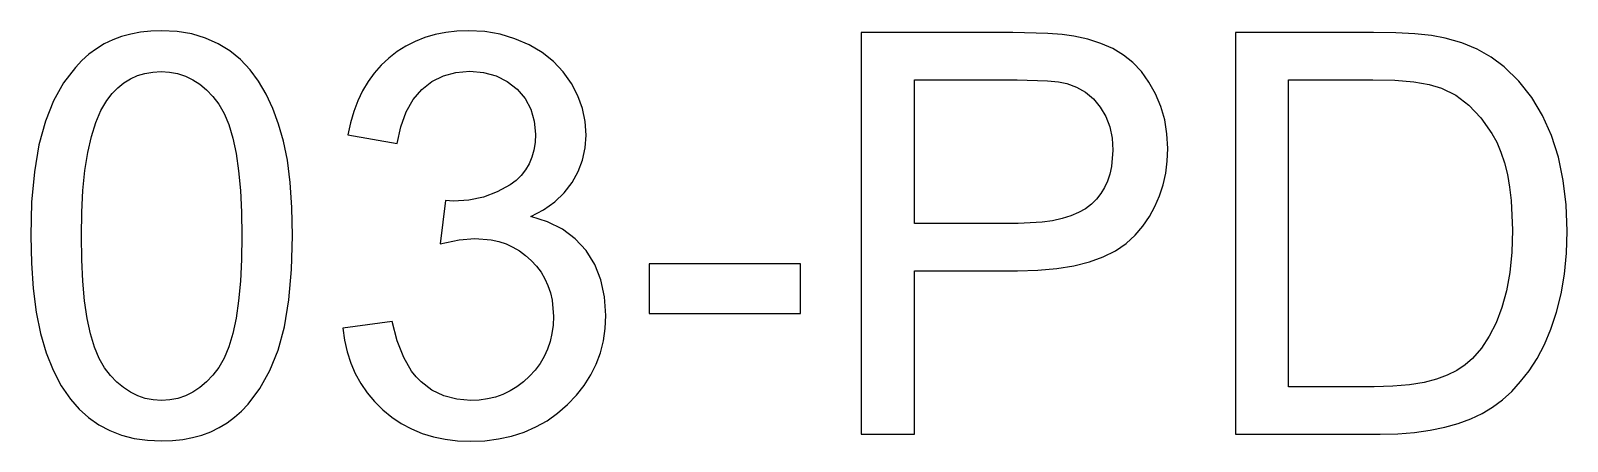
# Model space of a CAD drawing. Header units: millimetres. Extents: x -4.12 to 4.12, y -1.1 to 1.1.
import ezdxf

# ---------------------------------------------------------------- set-up
doc = ezdxf.new("R2010")
doc.units = ezdxf.units.MM
doc.layers.add('LASER_MARK', color=7, linetype='Continuous')

msp = doc.modelspace()

# ---------------------------------------------------------------- linework, layer by layer
at = {"layer": 'LASER_MARK'}
for points in [[(-4.0417, 0.6146), (-4.076, 0.4889), (-4.1006, 0.3446), (-4.1153, 0.1816), (-4.1202, 0), (-4.1169, -0.1464), (-4.1069, -0.2822), (-4.0903, -0.4074), (-4.067, -0.5221), (-4.037, -0.6262), (-4.0004, -0.7198), (-3.9572, -0.8028), (-3.9073, -0.8753), (-3.8608, -0.9276), (-3.8101, -0.973), (-3.7552, -1.0113), (-3.6962, -1.0427), (-3.6329, -1.0671), (-3.5655, -1.0846), (-3.494, -1.095), (-3.4182, -1.0985), (-3.3604, -1.0965), (-3.3051, -1.0906), (-3.2524, -1.0807), (-3.2022, -1.0668), (-3.1545, -1.0489), (-3.1094, -1.0271), (-3.0668, -1.0013), (-3.0268, -0.9715), (-2.9893, -0.9381), (-2.9542, -0.9014), (-2.8912, -0.818), (-2.8378, -0.7215), (-2.7941, -0.6117), (-2.76, -0.4862), (-2.7357, -0.3424), (-2.7211, -0.1803), (-2.7162, 0), (-2.7193, 0.1519), (-2.7283, 0.2873), (-2.7435, 0.4063), (-2.7647, 0.5089), (-2.7912, 0.5997), (-2.8223, 0.6833), (-2.858, 0.7597), (-2.8983, 0.829), (-2.9438, 0.8909), (-2.9949, 0.9451), (-3.0517, 0.9915), (-3.1142, 1.0302), (-3.1822, 1.0608), (-3.2556, 1.0826), (-3.3342, 1.0956), (-3.4182, 1.1), (-3.4757, 1.098), (-3.5307, 1.0921), (-3.5832, 1.0822), (-3.6332, 1.0684), (-3.6807, 1.0507), (-3.7257, 1.029), (-3.7682, 1.0033), (-3.8081, 0.9737), (-3.8457, 0.9405), (-3.8808, 0.9039), (-3.944, 0.8208), (-3.9976, 0.7244)], [(-2.1816, -0.4582), (-2.446, -0.4935), (-2.4369, -0.5591), (-2.4227, -0.6216), (-2.4036, -0.681), (-2.3794, -0.7372), (-2.3501, -0.7904), (-2.3159, -0.8404), (-2.2766, -0.8873), (-2.2323, -0.9311), (-2.184, -0.9707), (-2.1327, -1.005), (-2.0783, -1.034), (-2.021, -1.0578), (-1.9607, -1.0762), (-1.8973, -1.0894), (-1.831, -1.0974), (-1.7616, -1.1), (-1.6847, -1.0969), (-1.6113, -1.0877), (-1.5412, -1.0724), (-1.4745, -1.051), (-1.4112, -1.0234), (-1.3513, -0.9897), (-1.2948, -0.9499), (-1.2417, -0.9039), (-1.1935, -0.8536), (-1.1518, -0.8005), (-1.1164, -0.7448), (-1.0875, -0.6864), (-1.065, -0.6253), (-1.049, -0.5615), (-1.0393, -0.4951), (-1.0361, -0.4259), (-1.0427, -0.326), (-1.0626, -0.2348), (-1.0956, -0.1523), (-1.1419, -0.0786), (-1.2001, -0.0151), (-1.2689, 0.0365), (-1.3484, 0.0763), (-1.4385, 0.1043), (-1.3696, 0.141), (-1.3096, 0.1836), (-1.2587, 0.232), (-1.2168, 0.2864), (-1.184, 0.3452), (-1.1606, 0.4072), (-1.1465, 0.4723), (-1.1419, 0.5405), (-1.1468, 0.6129), (-1.1615, 0.6833), (-1.1861, 0.7517), (-1.2204, 0.818), (-1.2641, 0.8799), (-1.3164, 0.935), (-1.3775, 0.9831), (-1.4473, 1.0244), (-1.5232, 1.0575), (-1.6026, 1.0811), (-1.6855, 1.0953), (-1.7719, 1.1), (-1.8345, 1.0977), (-1.8944, 1.0909), (-1.9518, 1.0795), (-2.0065, 1.0635), (-2.0586, 1.0429), (-2.1081, 1.0178), (-2.155, 0.9881), (-2.1993, 0.9539), (-2.2403, 0.9155), (-2.2775, 0.8733), (-2.3108, 0.8274), (-2.3403, 0.7778), (-2.3659, 0.7245), (-2.3876, 0.6674), (-2.4055, 0.6065), (-2.4196, 0.5419), (-2.1552, 0.4949), (-2.1359, 0.5858), (-2.1075, 0.6646), (-2.0698, 0.7312), (-2.023, 0.7857), (-1.9684, 0.8281), (-1.9074, 0.8584), (-1.8399, 0.8766), (-1.766, 0.8826), (-1.6918, 0.8767), (-1.6247, 0.8588), (-1.5647, 0.8289), (-1.5119, 0.7872), (-1.4689, 0.7363), (-1.4382, 0.6792), (-1.4197, 0.6159), (-1.4136, 0.5463), (-1.4157, 0.5019), (-1.422, 0.4605), (-1.4326, 0.4221), (-1.4473, 0.3866), (-1.4663, 0.3541), (-1.4896, 0.3247), (-1.517, 0.2982), (-1.5487, 0.2746), (-1.6183, 0.2361), (-1.6922, 0.2085), (-1.7703, 0.192), (-1.8527, 0.1865), (-1.8953, 0.1895), (-1.9246, -0.0426), (-1.8222, -0.0206), (-1.7381, -0.0132), (-1.6504, -0.0206), (-1.6095, -0.0298), (-1.5707, -0.0428), (-1.5339, -0.0594), (-1.4991, -0.0797), (-1.4663, -0.1037), (-1.4356, -0.1314), (-1.4077, -0.162), (-1.3835, -0.1945), (-1.3631, -0.2291), (-1.3464, -0.2656), (-1.3334, -0.3042), (-1.3241, -0.3447), (-1.3166, -0.4318), (-1.3186, -0.4785), (-1.3247, -0.5234), (-1.3347, -0.5663), (-1.3487, -0.6073), (-1.3668, -0.6463), (-1.3889, -0.6835), (-1.415, -0.7187), (-1.4451, -0.7519), (-1.4782, -0.7822), (-1.513, -0.8085), (-1.5497, -0.8307), (-1.5881, -0.8489), (-1.6284, -0.863), (-1.6705, -0.8731), (-1.7144, -0.8792), (-1.7601, -0.8812), (-1.8357, -0.875), (-1.9054, -0.8564), (-1.969, -0.8254), (-2.0267, -0.782), (-2.0531, -0.7553), (-2.0774, -0.7246), (-2.1201, -0.6515), (-2.1549, -0.5627)], [(0.3341, -1.0618), (0.619, -1.0618), (0.619, -0.1865), (1.1712, -0.1865), (1.281, -0.1835), (1.382, -0.1746), (1.4741, -0.1598), (1.5575, -0.139), (1.632, -0.1122), (1.6977, -0.0795), (1.7546, -0.0409), (1.8027, 0.0037), (1.8437, 0.0525), (1.8792, 0.104), (1.9092, 0.1582), (1.9338, 0.215), (1.9529, 0.2744), (1.9666, 0.3365), (1.9748, 0.4012), (1.9775, 0.4685), (1.9734, 0.5469), (1.9612, 0.622), (1.9407, 0.6937), (1.9121, 0.7622), (1.8769, 0.8253), (1.8363, 0.881), (1.7906, 0.9292), (1.7396, 0.97), (1.6828, 1.0041), (1.6195, 1.0323), (1.5499, 1.0544), (1.4738, 1.0706), (1.4109, 1.0796), (1.3353, 1.086), (1.1463, 1.0912), (0.3341, 1.0912)], [(2.3403, -1.0618), (3.1172, -1.0618), (3.212, -1.0595), (3.3013, -1.0526), (3.385, -1.0412), (3.463, -1.0251), (3.5355, -1.0046), (3.6025, -0.9798), (3.664, -0.9506), (3.72, -0.9172), (3.7722, -0.8782), (3.8223, -0.8327), (3.8702, -0.7806), (3.9161, -0.7218), (3.9589, -0.6557), (3.9976, -0.5814), (4.0323, -0.4989), (4.063, -0.4083), (4.088, -0.3101), (4.1059, -0.2049), (4.1166, -0.0927), (4.1202, 0.0264), (4.1149, 0.1664), (4.0991, 0.2983), (4.0727, 0.4223), (4.0358, 0.5383), (3.9882, 0.6452), (3.9299, 0.7422), (3.8608, 0.8292), (3.781, 0.9061), (3.7122, 0.9576), (3.6367, 1.0005), (3.5543, 1.0347), (3.4652, 1.0603), (3.3917, 1.0738), (3.3033, 1.0835), (3.2, 1.0893), (3.0819, 1.0912), (2.3403, 1.0912)], [(-3.7244, -0.7057), (-3.7535, -0.6563), (-3.7787, -0.5958), (-3.8001, -0.5242), (-3.8175, -0.4415), (-3.8311, -0.3478), (-3.8408, -0.2429), (-3.8466, -0.127), (-3.8485, 0), (-3.8464, 0.1273), (-3.84, 0.2443), (-3.8293, 0.3507), (-3.8144, 0.4468), (-3.7952, 0.5325), (-3.7717, 0.6077), (-3.744, 0.6726), (-3.7119, 0.727), (-3.6836, 0.7631), (-3.653, 0.7944), (-3.6201, 0.8209), (-3.5849, 0.8426), (-3.5474, 0.8595), (-3.5076, 0.8715), (-3.4655, 0.8788), (-3.4212, 0.8812), (-3.3759, 0.8784), (-3.3324, 0.8703), (-3.2909, 0.8566), (-3.2514, 0.8375), (-3.2137, 0.8129), (-3.1779, 0.7829), (-3.144, 0.7474), (-3.112, 0.7064), (-3.0829, 0.6571), (-3.0577, 0.5967), (-3.0364, 0.5251), (-3.0189, 0.4424), (-3.0054, 0.3485), (-2.9957, 0.2435), (-2.9899, 0.1273), (-2.9879, 0), (-2.9899, -0.1267), (-2.9957, -0.2423), (-3.0054, -0.347), (-3.0189, -0.4406), (-3.0364, -0.5232), (-3.0577, -0.5948), (-3.0829, -0.6554), (-3.112, -0.7049), (-3.1439, -0.7462), (-3.1777, -0.782), (-3.2132, -0.8123), (-3.2506, -0.8371), (-3.2898, -0.8564), (-3.3308, -0.8702), (-3.3736, -0.8784), (-3.4182, -0.8812), (-3.4628, -0.8784), (-3.5057, -0.8702), (-3.5466, -0.8565), (-3.5858, -0.8373), (-3.6232, -0.8126), (-3.6588, -0.7825), (-3.6925, -0.7468)], [(0.619, 0.0676), (0.619, 0.8371), (1.1698, 0.8371), (1.3331, 0.8323), (1.392, 0.8264), (1.4356, 0.818), (1.4887, 0.7985), (1.5364, 0.7708), (1.5786, 0.735), (1.6155, 0.691), (1.6454, 0.6405), (1.6667, 0.5851), (1.6795, 0.5248), (1.6838, 0.4597), (1.6765, 0.3717), (1.6675, 0.3316), (1.6548, 0.2941), (1.6385, 0.2592), (1.6185, 0.227), (1.5949, 0.1974), (1.5678, 0.1704), (1.5363, 0.1463), (1.4997, 0.1254), (1.4582, 0.1077), (1.4117, 0.0933), (1.3602, 0.082), (1.3037, 0.074), (1.1756, 0.0676)], [(2.6252, -0.8077), (2.6252, 0.8371), (3.0775, 0.8371), (3.1958, 0.8344), (3.2967, 0.8261), (3.3801, 0.8123), (3.4461, 0.7931), (3.5225, 0.7547), (3.5928, 0.7015), (3.6572, 0.6332), (3.7156, 0.55), (3.7416, 0.5022), (3.7641, 0.4495), (3.7832, 0.392), (3.7988, 0.3295), (3.8109, 0.2622), (3.8196, 0.19), (3.8265, 0.0308), (3.823, -0.0865), (3.8124, -0.1948), (3.7947, -0.294), (3.77, -0.384), (3.7389, -0.4652), (3.7022, -0.5377), (3.66, -0.6014), (3.6121, -0.6565), (3.573, -0.6904), (3.5278, -0.7204), (3.4765, -0.7462), (3.419, -0.7681), (3.3526, -0.7854), (3.2748, -0.7978), (3.1856, -0.8053), (3.0848, -0.8077)], [(-0.8041, -0.4156), (0.0081, -0.4156), (0.0081, -0.1498), (-0.8041, -0.1498)]]:
    msp.add_lwpolyline(points, close=True, dxfattribs=at)

doc.saveas('drawing.dxf')
